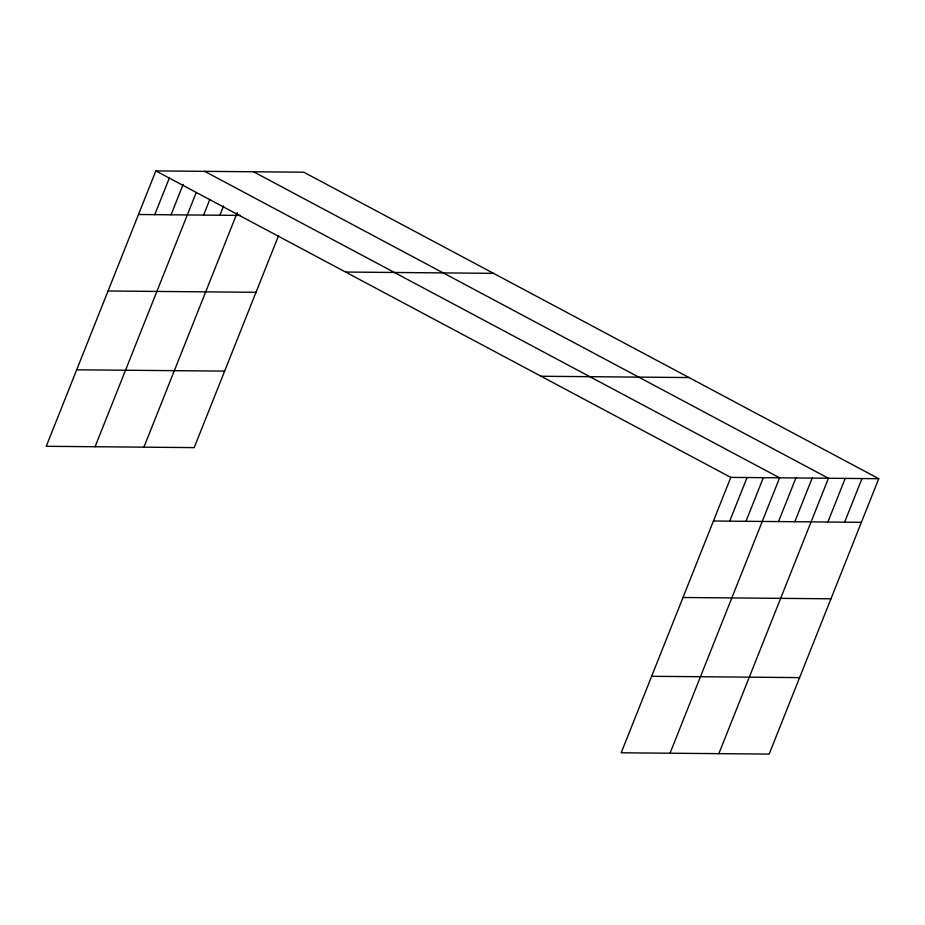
<?xml version="1.0" encoding="UTF-8"?>
<svg xmlns="http://www.w3.org/2000/svg" width="925" height="925" viewBox="0 0 925 925"><rect width="100%" height="100%" fill="white"/><g stroke="black" fill="none" stroke-linecap="round" stroke-linejoin="round"><path stroke-width="1.39" d="M878.75 478.699L730.796 477.392L621.195 752.788L769.161 754.095L878.75 478.699L303.805 172.212L155.839 170.905L46.25 446.301L194.204 447.608L278.575 235.597M154.764 214.658L169.483 177.658M171.044 214.797L183.138 184.41M95.078 446.729L196.25 192.481M203.593 215.086L209.906 199.233M219.861 215.224L223.549 205.974M143.907 447.157L237.193 212.727M729.709 521.145L747.065 477.543M745.989 521.295L763.345 477.682M670.024 753.216L779.613 477.832L204.668 171.333M778.538 521.573L795.893 477.971M794.818 521.723L812.173 478.121M718.852 753.655L828.442 478.26L253.496 171.761M827.863 522.012L845.207 478.41M844.629 522.163L861.984 478.56M138.484 214.508L240.338 215.409M345.58 272.043L493.534 273.349M108.052 290.993L256.005 292.312M76.694 369.803L224.648 371.11M541.056 376.255L689.021 377.562M713.441 521.006L861.395 522.313M682.997 597.492L830.962 598.799M651.639 676.302L799.593 677.609M155.839 170.905L730.796 477.392"/></g></svg>
